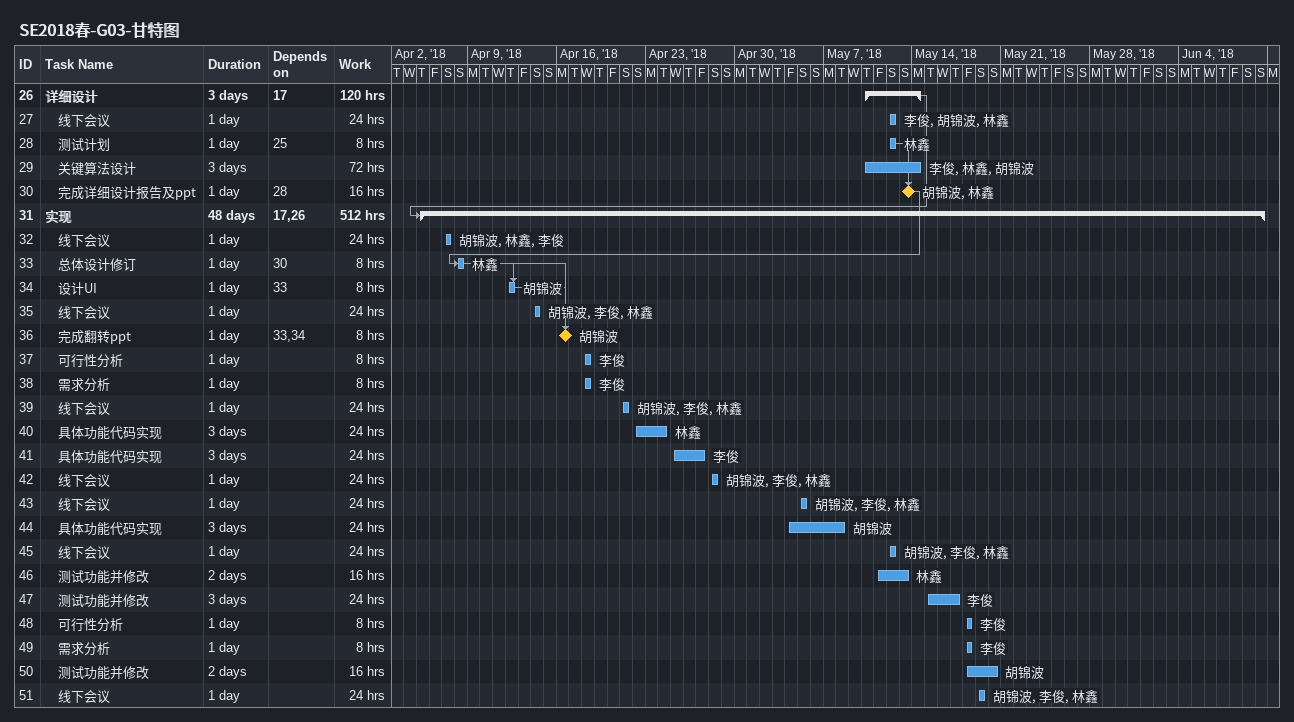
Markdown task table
SE2018春-G03-甘特图

| ID | Level | Task | Duration | Start | Finish | Predecessors | Resources | Work (h) |
|---|---|---|---|---|---|---|---|---|
| 26 | 1 | **详细设计** | 3d | 2018-05-10 | 2018-05-14 | 17 |  | 120 |
| 27 | 2 | 线下会议 | 1d | 2018-05-12 | 2018-05-12 |  | 李俊, 胡锦波, 林鑫 | 24 |
| 28 | 2 | 测试计划 | 1d | 2018-05-12 | 2018-05-12 | 25 | 林鑫 | 8 |
| 29 | 2 | 关键算法设计 | 3d | 2018-05-10 | 2018-05-14 |  | 李俊, 林鑫, 胡锦波 | 72 |
| 30 | 2 | 完成详细设计报告及ppt | 1d | 2018-05-13 | 2018-05-13 | 28 | 胡锦波, 林鑫 | 16 |
| 31 | 1 | **实现** | 48d | 2018-04-05 | 2018-06-10 | 17, 26 |  | 512 |
| 32 | 2 | 线下会议 | 1d | 2018-04-07 | 2018-04-07 |  | 胡锦波, 林鑫, 李俊 | 24 |
| 33 | 2 | 总体设计修订 | 1d | 2018-04-08 | 2018-04-08 | 30 | 林鑫 | 8 |
| 34 | 2 | 设计UI | 1d | 2018-04-12 | 2018-04-12 | 33 | 胡锦波 | 8 |
| 35 | 2 | 线下会议 | 1d | 2018-04-14 | 2018-04-14 |  | 胡锦波, 李俊, 林鑫 | 24 |
| 36 | 2 | 完成翻转ppt | 1d | 2018-04-16 | 2018-04-16 | 33, 34 | 胡锦波 | 8 |
| 37 | 2 | 可行性分析 | 1d | 2018-04-18 | 2018-04-18 |  | 李俊 | 8 |
| 38 | 2 | 需求分析 | 1d | 2018-04-18 | 2018-04-18 |  | 李俊 | 8 |
| 39 | 2 | 线下会议 | 1d | 2018-04-21 | 2018-04-21 |  | 胡锦波, 李俊, 林鑫 | 24 |
| 40 | 2 | 具体功能代码实现 | 3d | 2018-04-22 | 2018-04-24 |  | 林鑫 | 24 |
| 41 | 2 | 具体功能代码实现 | 3d | 2018-04-25 | 2018-04-27 |  | 李俊 | 24 |
| 42 | 2 | 线下会议 | 1d | 2018-04-28 | 2018-04-28 |  | 胡锦波, 李俊, 林鑫 | 24 |
| 43 | 2 | 线下会议 | 1d | 2018-05-05 | 2018-05-05 |  | 胡锦波, 李俊, 林鑫 | 24 |
| 44 | 2 | 具体功能代码实现 | 3d | 2018-05-04 | 2018-05-08 |  | 胡锦波 | 24 |
| 45 | 2 | 线下会议 | 1d | 2018-05-12 | 2018-05-12 |  | 胡锦波, 李俊, 林鑫 | 24 |
| 46 | 2 | 测试功能并修改 | 2d | 2018-05-11 | 2018-05-13 |  | 林鑫 | 16 |
| 47 | 2 | 测试功能并修改 | 3d | 2018-05-15 | 2018-05-17 |  | 李俊 | 24 |
| 48 | 2 | 可行性分析 | 1d | 2018-05-18 | 2018-05-18 |  | 李俊 | 8 |
| 49 | 2 | 需求分析 | 1d | 2018-05-18 | 2018-05-18 |  | 李俊 | 8 |
| 50 | 2 | 测试功能并修改 | 2d | 2018-05-18 | 2018-05-20 |  | 胡锦波 | 16 |
| 51 | 2 | 线下会议 | 1d | 2018-05-19 | 2018-05-19 |  | 胡锦波, 李俊, 林鑫 | 24 |
